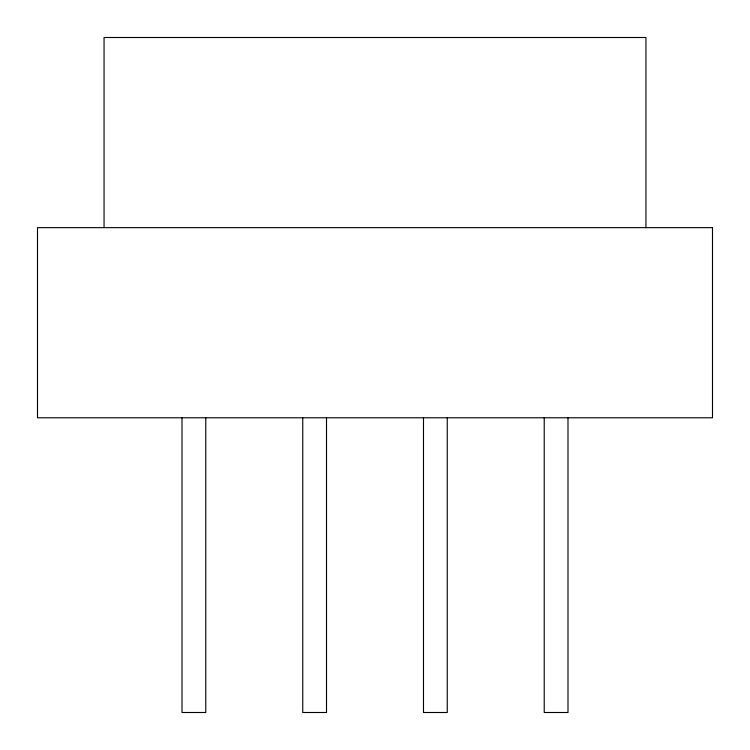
<?xml version="1.0" encoding="UTF-8"?>
<svg xmlns="http://www.w3.org/2000/svg" width="750" height="750" viewBox="0 0 750 750"><rect width="100%" height="100%" fill="white"/><g stroke="black" fill="none" stroke-linecap="round" stroke-linejoin="round"><path stroke-width="1.12" d="M645.947 227.644L645.947 37.5L104.053 37.5L104.053 227.644M567.994 417.778L567.994 712.5L544.228 712.5L544.228 417.778M447.253 417.778L447.253 712.5L423.488 712.5L423.488 417.778M326.512 417.778L326.512 712.5L302.747 712.5L302.747 417.778M205.772 417.778L205.772 712.5L182.006 712.5L182.006 417.778M712.5 227.644L37.5 227.644L37.5 417.778L712.5 417.778L712.5 227.644"/></g></svg>
